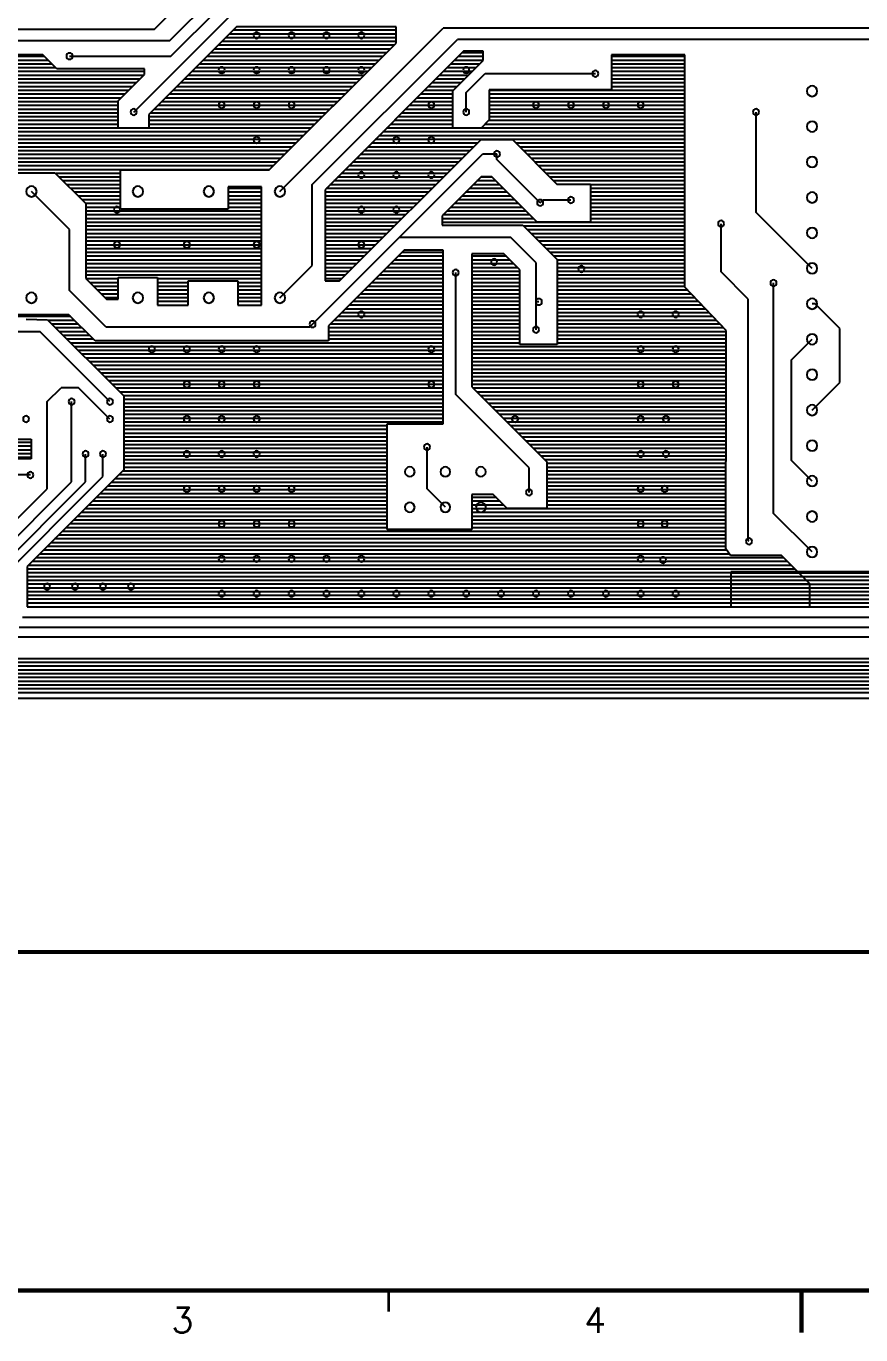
# Model space of a CAD drawing. Extents: x 295 to 953, y 10 to 290.
# Drawn here: x 595.4 to 694, y 9.8 to 164.4 of the extents above; entities that cross this region are included whole.
import ezdxf
from ezdxf.enums import TextEntityAlignment as Align

# ---------------------------------------------------------------- set-up
doc = ezdxf.new("R2010")
doc.units = 0
doc.header["$LTSCALE"] = 5
doc.header["$MEASUREMENT"] = 0
doc.layers.get('0').update_dxf_attribs({"linetype": 'CONTINUOUS', "lineweight": 25})
for name, color, linetype in [('SOLD_GB', 5, 'CONTINUOUS'), ('문자', 4, 'CONTINUOUS'), ('테두리', 3, 'CONTINUOUS')]:
    doc.layers.add(name, color=color, linetype=linetype)
doc.styles.get("Standard").update_dxf_attribs({"font": 'simplex.shx'})

# ---------------------------------------------------------------- blocks, each defined once
blk = doc.blocks.new('C')
at = {"layer": '테두리'}
for points, const_width in [([(15, 285), (15, 15), (405, 15), (405, 285), (15, 285)], 0.5), ([(15, 55), (405, 55)], 0.5), ([(161.25, 12.5), (161.25, 15)], 0.3), ([(210, 10), (210, 15)], 0.5)]:
    blk.add_lwpolyline(points, dxfattribs=dict(at, const_width=const_width))
at = {"layer": '문자'}
for s, p in [('3', (136.88, 11.5)), ('4', (185.62, 11.5))]:
    blk.add_text(s, height=3, dxfattribs=at).set_placement(p, align=Align.MIDDLE)

msp = doc.modelspace()

# ---------------------------------------------------------------- linework, layer by layer
at = {"color": 7}
for centre, radius, start, end in [((622.63, 163.37), 0.367, 0, 180), ((622.63, 163.37), 0.367, 180, 0), ((626.75, 163.37), 0.367, 0, 180), ((626.75, 163.37), 0.367, 180, 0), ((630.88, 163.37), 0.367, 0, 180), ((630.88, 163.37), 0.367, 180, 0), ((635, 163.37), 0.367, 0, 180), ((635, 163.37), 0.367, 180, 0), ((600.52, 160.9), 0.367, 0, 180), ((600.52, 160.9), 0.367, 180, 0), ((618.5, 159.25), 0.367, 0, 180), ((622.63, 159.25), 0.367, 0, 180), ((626.75, 159.25), 0.367, 0, 180), ((630.88, 159.25), 0.367, 0, 180), ((635, 159.25), 0.367, 0, 180), ((647.38, 159.25), 0.367, 0, 180), ((618.5, 159.25), 0.367, 180, 0), ((622.63, 159.25), 0.367, 180, 0), ((626.75, 159.25), 0.367, 180, 0), ((630.88, 159.25), 0.367, 180, 0), ((635, 159.25), 0.367, 180, 0), ((647.38, 159.25), 0.367, 180, 0), ((662.64, 158.84), 0.367, 0, 180), ((662.64, 158.84), 0.367, 180, 0), ((688.23, 156.77), 0.618, 0, 180), ((688.23, 156.77), 0.618, 180, 0), ((618.5, 155.12), 0.367, 0, 180), ((618.5, 155.12), 0.367, 180, 0), ((622.63, 155.12), 0.367, 0, 180), ((622.63, 155.12), 0.367, 180, 0), ((626.75, 155.12), 0.367, 0, 180), ((626.75, 155.12), 0.367, 180, 0), ((643.25, 155.12), 0.367, 0, 180), ((643.25, 155.12), 0.367, 180, 0), ((655.63, 155.12), 0.367, 0, 180), ((655.63, 155.12), 0.367, 180, 0), ((659.75, 155.12), 0.367, 0, 180), ((659.75, 155.12), 0.367, 180, 0), ((663.88, 155.12), 0.367, 0, 180), ((663.88, 155.12), 0.367, 180, 0), ((668, 155.12), 0.367, 0, 180), ((668, 155.12), 0.367, 180, 0), ((608.11, 154.3), 0.367, 0, 180), ((608.11, 154.3), 0.367, 180, 0), ((647.38, 154.3), 0.367, 0, 180), ((647.38, 154.3), 0.367, 180, 0), ((681.62, 154.3), 0.367, 0, 180), ((681.62, 154.3), 0.367, 180, 0), ((688.23, 152.58), 0.618, 0, 180), ((688.23, 152.58), 0.618, 180, 0), ((622.63, 151), 0.367, 0, 180), ((622.63, 151), 0.367, 180, 0), ((639.13, 151), 0.367, 0, 180), ((639.13, 151), 0.367, 180, 0), ((643.25, 151), 0.367, 0, 180), ((643.25, 151), 0.367, 180, 0), ((651.01, 149.35), 0.367, 0, 180), ((651.01, 149.35), 0.367, 180, 0), ((688.23, 148.39), 0.618, 0, 180), ((635, 146.87), 0.367, 0, 180), ((639.13, 146.87), 0.367, 0, 180), ((643.25, 146.87), 0.367, 0, 180), ((688.23, 148.39), 0.618, 180, 0), ((596.03, 144.91), 0.618, 0, 180), ((608.6, 144.91), 0.618, 0, 180), ((616.98, 144.91), 0.618, 0, 180), ((625.37, 144.91), 0.618, 0, 180), ((635, 146.87), 0.367, 180, 0), ((639.13, 146.87), 0.367, 180, 0), ((643.25, 146.87), 0.367, 180, 0), ((596.03, 144.91), 0.618, 180, 0), ((608.6, 144.91), 0.618, 180, 0), ((616.98, 144.91), 0.618, 180, 0), ((625.37, 144.91), 0.618, 180, 0), ((656.12, 143.57), 0.367, 0, 180), ((659.75, 143.9), 0.367, 0, 180), ((659.75, 143.9), 0.367, 180, 0), ((688.23, 144.2), 0.618, 0, 180), ((688.23, 144.2), 0.618, 180, 0), ((606.13, 142.75), 0.367, 0, 180), ((606.13, 142.75), 0.367, 180, 0), ((635, 142.75), 0.367, 0, 180), ((635, 142.75), 0.367, 180, 0), ((639.13, 142.75), 0.367, 0, 180), ((639.13, 142.75), 0.367, 180, 0), ((656.12, 143.57), 0.367, 180, 0), ((677.49, 141.1), 0.367, 0, 180), ((677.49, 141.1), 0.367, 180, 0), ((688.23, 140.01), 0.618, 0, 180), ((688.23, 140.01), 0.618, 180, 0), ((606.13, 138.62), 0.367, 0, 180), ((606.13, 138.62), 0.367, 180, 0), ((614.38, 138.62), 0.367, 0, 180), ((614.38, 138.62), 0.367, 180, 0), ((622.63, 138.62), 0.367, 0, 180), ((622.63, 138.62), 0.367, 180, 0), ((635, 138.62), 0.367, 0, 180), ((635, 138.62), 0.367, 180, 0), ((650.68, 136.56), 0.367, 0, 180), ((650.68, 136.56), 0.367, 180, 0), ((688.23, 135.82), 0.618, 0, 180), ((646.14, 135.32), 0.367, 0, 180), ((646.14, 135.32), 0.367, 180, 0), ((660.99, 135.74), 0.367, 0, 180), ((660.99, 135.74), 0.367, 180, 0), ((688.23, 135.82), 0.618, 180, 0), ((683.68, 134.09), 0.367, 0, 180), ((683.68, 134.09), 0.367, 180, 0), ((596.03, 132.34), 0.618, 0, 180), ((596.03, 132.34), 0.618, 180, 0), ((608.6, 132.34), 0.618, 0, 180), ((608.6, 132.34), 0.618, 180, 0), ((616.98, 132.34), 0.618, 0, 180), ((616.98, 132.34), 0.618, 180, 0), ((625.37, 132.34), 0.618, 0, 180), ((625.37, 132.34), 0.618, 180, 0), ((655.96, 131.86), 0.367, 0, 180), ((655.96, 131.86), 0.367, 180, 0), ((688.23, 131.63), 0.618, 0, 180), ((688.23, 131.63), 0.618, 180, 0), ((635, 130.37), 0.367, 0, 180), ((635, 130.37), 0.367, 180, 0), ((668, 130.37), 0.367, 0, 180), ((668, 130.37), 0.367, 180, 0), ((672.13, 130.37), 0.367, 0, 180), ((672.13, 130.37), 0.367, 180, 0), ((629.23, 129.22), 0.367, 0, 180), ((629.23, 129.22), 0.367, 180, 0), ((655.63, 128.56), 0.367, 0, 180), ((655.63, 128.56), 0.367, 180, 0), ((688.23, 127.44), 0.618, 0, 180), ((688.23, 127.44), 0.618, 180, 0), ((610.25, 126.25), 0.367, 0, 180), ((610.25, 126.25), 0.367, 180, 0), ((614.38, 126.25), 0.367, 0, 180), ((614.38, 126.25), 0.367, 180, 0), ((618.5, 126.25), 0.367, 0, 180), ((618.5, 126.25), 0.367, 180, 0), ((622.63, 126.25), 0.367, 0, 180), ((622.63, 126.25), 0.367, 180, 0), ((643.25, 126.25), 0.367, 0, 180), ((643.25, 126.25), 0.367, 180, 0), ((668, 126.25), 0.367, 0, 180), ((668, 126.25), 0.367, 180, 0), ((672.13, 126.25), 0.367, 0, 180), ((672.13, 126.25), 0.367, 180, 0), ((688.23, 123.25), 0.618, 0, 180), ((614.38, 122.12), 0.367, 0, 180), ((618.5, 122.12), 0.367, 0, 180), ((622.63, 122.12), 0.367, 0, 180), ((643.25, 122.12), 0.367, 0, 180), ((668, 122.12), 0.367, 0, 180), ((672.13, 122.12), 0.367, 0, 180), ((688.23, 123.25), 0.618, 180, 0), ((614.38, 122.12), 0.367, 180, 0), ((618.5, 122.12), 0.367, 180, 0), ((622.63, 122.12), 0.367, 180, 0), ((643.25, 122.12), 0.367, 180, 0), ((668, 122.12), 0.367, 180, 0), ((672.13, 122.12), 0.367, 180, 0), ((600.77, 120.06), 0.367, 0, 180), ((600.77, 120.06), 0.367, 180, 0), ((605.3, 120.06), 0.367, 0, 180), ((605.3, 120.06), 0.367, 180, 0), ((688.23, 119.06), 0.618, 0, 180), ((595.4, 118), 0.367, 0, 180), ((595.4, 118), 0.367, 180, 0), ((605.3, 118), 0.367, 0, 180), ((605.3, 118), 0.367, 180, 0), ((614.38, 118), 0.367, 0, 180), ((614.38, 118), 0.367, 180, 0), ((618.5, 118), 0.367, 0, 180), ((618.5, 118), 0.367, 180, 0), ((622.63, 118), 0.367, 0, 180), ((622.63, 118), 0.367, 180, 0), ((653.15, 118), 0.367, 0, 180), ((653.15, 118), 0.367, 180, 0), ((668, 118), 0.367, 0, 180), ((668, 118), 0.367, 180, 0), ((670.97, 118), 0.367, 0, 180), ((670.97, 118), 0.367, 180, 0), ((688.23, 119.06), 0.618, 180, 0), ((642.76, 114.7), 0.367, 0, 180), ((642.76, 114.7), 0.367, 180, 0), ((688.23, 114.86), 0.618, 0, 180), ((688.23, 114.86), 0.618, 180, 0), ((602.42, 113.87), 0.367, 0, 180), ((602.42, 113.87), 0.367, 180, 0), ((604.48, 113.87), 0.367, 0, 180), ((604.48, 113.87), 0.367, 180, 0), ((614.38, 113.87), 0.367, 0, 180), ((614.38, 113.87), 0.367, 180, 0), ((618.5, 113.87), 0.367, 0, 180), ((618.5, 113.87), 0.367, 180, 0), ((622.63, 113.87), 0.367, 0, 180), ((622.63, 113.87), 0.367, 180, 0), ((668, 113.87), 0.367, 0, 180), ((668, 113.87), 0.367, 180, 0), ((670.97, 113.87), 0.367, 0, 180), ((670.97, 113.87), 0.367, 180, 0), ((595.9, 111.4), 0.367, 0, 180), ((595.9, 111.4), 0.367, 180, 0), ((640.72, 111.77), 0.576, 0, 180), ((640.72, 111.77), 0.576, 180, 0), ((644.92, 111.77), 0.576, 0, 180), ((644.92, 111.77), 0.576, 180, 0), ((649.11, 111.77), 0.576, 0, 180), ((649.11, 111.77), 0.576, 180, 0), ((614.38, 109.75), 0.367, 0, 180), ((618.5, 109.75), 0.367, 0, 180), ((622.63, 109.75), 0.367, 0, 180), ((626.75, 109.75), 0.367, 0, 180), ((668, 109.75), 0.367, 0, 180), ((670.81, 109.75), 0.367, 0, 180), ((688.23, 110.67), 0.618, 0, 180), ((688.23, 110.67), 0.618, 180, 0), ((614.38, 109.75), 0.367, 180, 0), ((618.5, 109.75), 0.367, 180, 0), ((622.63, 109.75), 0.367, 180, 0), ((626.75, 109.75), 0.367, 180, 0), ((654.8, 109.34), 0.367, 0, 180), ((654.8, 109.34), 0.367, 180, 0), ((668, 109.75), 0.367, 180, 0), ((670.81, 109.75), 0.367, 180, 0), ((640.72, 107.58), 0.576, 0, 180), ((640.72, 107.58), 0.576, 180, 0), ((644.92, 107.58), 0.576, 0, 180), ((644.92, 107.58), 0.576, 180, 0), ((649.11, 107.58), 0.576, 0, 180), ((649.11, 107.58), 0.576, 180, 0), ((688.23, 106.48), 0.618, 0, 180), ((618.5, 105.62), 0.367, 0, 180), ((618.5, 105.62), 0.367, 180, 0), ((622.63, 105.62), 0.367, 0, 180), ((622.63, 105.62), 0.367, 180, 0), ((626.75, 105.62), 0.367, 0, 180), ((626.75, 105.62), 0.367, 180, 0), ((668, 105.62), 0.367, 0, 180), ((668, 105.62), 0.367, 180, 0), ((670.81, 105.62), 0.367, 0, 180), ((670.81, 105.62), 0.367, 180, 0), ((688.23, 106.48), 0.618, 180, 0), ((680.79, 103.56), 0.367, 0, 180), ((680.79, 103.56), 0.367, 180, 0), ((688.23, 102.29), 0.618, 0, 180), ((688.23, 102.29), 0.618, 180, 0), ((618.5, 101.5), 0.367, 0, 180), ((618.5, 101.5), 0.367, 180, 0), ((622.63, 101.5), 0.367, 0, 180), ((622.63, 101.5), 0.367, 180, 0), ((626.75, 101.5), 0.367, 0, 180), ((626.75, 101.5), 0.367, 180, 0), ((630.88, 101.5), 0.367, 0, 180), ((630.88, 101.5), 0.367, 180, 0), ((635, 101.5), 0.367, 0, 180), ((635, 101.5), 0.367, 180, 0), ((668, 101.5), 0.367, 0, 180), ((668, 101.5), 0.367, 180, 0), ((670.64, 101.33), 0.367, 0, 180), ((670.64, 101.33), 0.367, 180, 0), ((597.88, 98.2), 0.367, 0, 180), ((597.88, 98.2), 0.367, 180, 0), ((601.18, 98.2), 0.367, 0, 180), ((601.18, 98.2), 0.367, 180, 0), ((604.48, 98.2), 0.367, 0, 180), ((604.48, 98.2), 0.367, 180, 0), ((607.78, 98.2), 0.367, 0, 180), ((607.78, 98.2), 0.367, 180, 0), ((618.5, 97.37), 0.367, 0, 180), ((622.63, 97.37), 0.367, 0, 180), ((626.75, 97.37), 0.367, 0, 180), ((630.88, 97.37), 0.367, 0, 180), ((635, 97.37), 0.367, 0, 180), ((639.13, 97.37), 0.367, 0, 180), ((643.25, 97.37), 0.367, 0, 180), ((647.38, 97.37), 0.367, 0, 180), ((651.5, 97.37), 0.367, 0, 180), ((655.63, 97.37), 0.367, 0, 180), ((659.75, 97.37), 0.367, 0, 180), ((663.88, 97.37), 0.367, 0, 180), ((668, 97.37), 0.367, 0, 180), ((672.13, 97.37), 0.367, 0, 180), ((618.5, 97.37), 0.367, 180, 0), ((622.63, 97.37), 0.367, 180, 0), ((626.75, 97.37), 0.367, 180, 0), ((630.88, 97.37), 0.367, 180, 0), ((635, 97.37), 0.367, 180, 0), ((639.13, 97.37), 0.367, 180, 0), ((643.25, 97.37), 0.367, 180, 0), ((647.38, 97.37), 0.367, 180, 0), ((651.5, 97.37), 0.367, 180, 0), ((655.63, 97.37), 0.367, 180, 0), ((659.75, 97.37), 0.367, 180, 0), ((663.88, 97.37), 0.367, 180, 0), ((668, 97.37), 0.367, 180, 0), ((672.13, 97.37), 0.367, 180, 0)]:
    msp.add_arc(centre, radius, start, end, dxfattribs=at)
at = {"layer": 'SOLD_GB', "color": 7}
for p, q in [((612.36, 162.74), (617.4, 167.78)), ((610.55, 164.08), (612.32, 165.85)), ((612.5, 160.9), (618.15, 166.55)), ((553.49, 164.08), (610.55, 164.08)), ((608.11, 154.3), (619.33, 165.52)), ((620.26, 164.36), (609.88, 153.99)), ((639.09, 164.36), (620.26, 164.36)), ((625.37, 144.91), (644.66, 164.2)), ((639.09, 162.45), (639.09, 164.36)), ((721.96, 164.2), (644.66, 164.2)), ((554.98, 162.74), (612.36, 162.74)), ((639.09, 162.63), (618.52, 162.63)), ((639.09, 163.08), (618.97, 163.08)), ((639.09, 163.52), (619.41, 163.52)), ((639.09, 163.97), (619.86, 163.97)), ((624.09, 147.45), (639.09, 162.45)), ((629.18, 145.72), (646.34, 162.88)), ((720.72, 162.88), (646.34, 162.88)), ((597.36, 161.06), (580.39, 161.06)), ((599.01, 159.41), (597.36, 161.06)), ((600.52, 160.9), (612.5, 160.9)), ((637.94, 161.3), (617.19, 161.3)), ((638.38, 161.74), (617.63, 161.74)), ((638.83, 162.19), (618.08, 162.19)), ((647.07, 161.48), (630.71, 145.12)), ((649.4, 161.3), (646.89, 161.3)), ((649.4, 161.48), (647.07, 161.48)), ((649.4, 160.38), (649.4, 161.48)), ((673.22, 161.06), (664.54, 161.06)), ((664.54, 161.06), (664.54, 156.94)), ((673.22, 133.58), (673.22, 161.06)), ((597.58, 160.85), (580.39, 160.85)), ((598.02, 160.4), (580.39, 160.4)), ((598.47, 159.96), (580.39, 159.96)), ((598.91, 159.51), (580.39, 159.51)), ((609.39, 159.41), (599.01, 159.41)), ((609.39, 158.73), (609.39, 159.41)), ((636.15, 159.51), (615.4, 159.51)), ((636.6, 159.96), (615.85, 159.96)), ((637.04, 160.4), (616.29, 160.4)), ((637.49, 160.85), (616.74, 160.85)), ((648.53, 159.51), (645.1, 159.51)), ((648.97, 159.96), (645.55, 159.96)), ((645.81, 156.8), (649.4, 160.38)), ((649.4, 160.4), (645.99, 160.4)), ((649.4, 160.85), (646.44, 160.85)), ((673.22, 160.85), (664.54, 160.85)), ((673.22, 160.4), (664.54, 160.4)), ((673.22, 159.96), (664.54, 159.96)), ((673.22, 159.51), (664.54, 159.51)), ((609.39, 159.07), (580.39, 159.07)), ((609.27, 158.62), (580.39, 158.62)), ((608.83, 158.18), (580.39, 158.18)), ((606.29, 155.64), (609.39, 158.73)), ((634.82, 158.18), (614.07, 158.18)), ((635.26, 158.62), (614.51, 158.62)), ((635.71, 159.07), (614.96, 159.07)), ((647.19, 158.18), (643.77, 158.18)), ((647.64, 158.62), (644.21, 158.62)), ((648.08, 159.07), (644.66, 159.07)), ((647.38, 156.61), (649.61, 158.84)), ((649.61, 158.84), (662.64, 158.84)), ((673.22, 159.07), (664.54, 159.07)), ((673.22, 158.62), (664.54, 158.62)), ((673.22, 158.18), (664.54, 158.18)), ((608.38, 157.73), (580.39, 157.73)), ((607.94, 157.29), (580.39, 157.29)), ((607.49, 156.84), (580.39, 156.84)), ((607.05, 156.39), (580.39, 156.39)), ((633.03, 156.39), (612.29, 156.39)), ((633.48, 156.84), (612.73, 156.84)), ((633.93, 157.29), (613.18, 157.29)), ((634.37, 157.73), (613.62, 157.73)), ((645.81, 156.39), (641.99, 156.39)), ((645.86, 156.84), (642.43, 156.84)), ((646.3, 157.29), (642.88, 157.29)), ((646.75, 157.73), (643.32, 157.73)), ((645.81, 152.4), (645.81, 156.8)), ((647.38, 154.3), (647.38, 156.61)), ((664.54, 156.94), (650.1, 156.94)), ((650.1, 156.94), (650.1, 153.37)), ((673.22, 156.84), (650.1, 156.84)), ((673.22, 156.39), (650.1, 156.39)), ((673.22, 157.73), (664.54, 157.73)), ((673.22, 157.29), (664.54, 157.29)), ((606.6, 155.95), (580.39, 155.95)), ((606.29, 155.5), (580.39, 155.5)), ((606.29, 155.06), (580.39, 155.06)), ((606.29, 152.4), (606.29, 155.64)), ((631.7, 155.06), (610.95, 155.06)), ((632.14, 155.5), (611.39, 155.5)), ((632.59, 155.95), (611.84, 155.95)), ((645.81, 155.06), (640.65, 155.06)), ((645.81, 155.5), (641.09, 155.5)), ((645.81, 155.95), (641.54, 155.95)), ((673.22, 155.95), (650.1, 155.95)), ((673.22, 155.5), (650.1, 155.5)), ((673.22, 155.06), (650.1, 155.06)), ((606.29, 154.61), (580.39, 154.61)), ((606.29, 154.17), (580.39, 154.17)), ((606.29, 153.72), (580.39, 153.72)), ((606.29, 153.28), (580.39, 153.28)), ((609.88, 153.99), (609.88, 152.4)), ((630.36, 153.72), (609.88, 153.72)), ((629.92, 153.28), (609.88, 153.28)), ((630.81, 154.17), (610.06, 154.17)), ((631.25, 154.61), (610.5, 154.61)), ((645.81, 153.28), (638.87, 153.28)), ((645.81, 153.72), (639.31, 153.72)), ((645.81, 154.17), (639.76, 154.17)), ((645.81, 154.61), (640.2, 154.61)), ((650.1, 153.37), (649.13, 152.4)), ((673.22, 153.28), (650, 153.28)), ((673.22, 154.61), (650.1, 154.61)), ((673.22, 154.17), (650.1, 154.17)), ((673.22, 153.72), (650.1, 153.72)), ((681.62, 142.44), (681.62, 154.3)), ((606.29, 152.83), (580.39, 152.83)), ((629.03, 152.39), (580.39, 152.39)), ((628.58, 151.94), (580.39, 151.94)), ((609.88, 152.4), (606.29, 152.4)), ((629.47, 152.83), (609.88, 152.83)), ((673.22, 151.94), (637.53, 151.94)), ((673.22, 152.39), (637.98, 152.39)), ((645.81, 152.83), (638.42, 152.83)), ((649.13, 152.4), (645.81, 152.4)), ((673.22, 152.83), (649.56, 152.83)), ((628.13, 151.49), (580.39, 151.49)), ((627.69, 151.05), (580.39, 151.05)), ((627.24, 150.6), (580.39, 150.6)), ((626.8, 150.16), (580.39, 150.16)), ((632.43, 134.33), (649.13, 151.04)), ((648.25, 150.16), (635.75, 150.16)), ((648.69, 150.6), (636.19, 150.6)), ((673.22, 151.05), (636.64, 151.05)), ((673.22, 151.49), (637.08, 151.49)), ((649.13, 151.04), (652.84, 151.04)), ((652.84, 151.04), (658.1, 145.78)), ((673.22, 150.6), (653.28, 150.6)), ((673.22, 150.16), (653.73, 150.16)), ((626.35, 149.71), (580.39, 149.71)), ((625.91, 149.27), (580.39, 149.27)), ((625.46, 148.82), (580.39, 148.82)), ((646.91, 148.82), (634.41, 148.82)), ((647.36, 149.27), (634.86, 149.27)), ((647.8, 149.71), (635.3, 149.71)), ((639.46, 139.45), (649.36, 149.35)), ((649.36, 149.35), (651.01, 149.35)), ((651.01, 148.69), (651.01, 149.35)), ((656.12, 143.57), (651.01, 148.69)), ((673.22, 149.71), (654.17, 149.71)), ((673.22, 149.27), (654.62, 149.27)), ((673.22, 148.82), (655.06, 148.82)), ((625.02, 148.38), (580.39, 148.38)), ((624.57, 147.93), (580.39, 147.93)), ((624.12, 147.48), (580.39, 147.48)), ((593.92, 147.12), (598.81, 147.12)), ((598.81, 147.12), (602.46, 143.47)), ((606.54, 147.04), (598.89, 147.04)), ((606.54, 142.83), (606.54, 147.45)), ((606.54, 147.45), (624.09, 147.45)), ((645.13, 147.04), (632.63, 147.04)), ((645.57, 147.48), (633.08, 147.48)), ((646.02, 147.93), (633.52, 147.93)), ((646.47, 148.38), (633.97, 148.38)), ((673.22, 148.38), (655.51, 148.38)), ((673.22, 147.93), (655.95, 147.93)), ((673.22, 147.48), (656.4, 147.48)), ((673.22, 147.04), (656.84, 147.04)), ((606.54, 146.59), (599.33, 146.59)), ((606.54, 146.15), (599.78, 146.15)), ((606.54, 145.7), (600.22, 145.7)), ((623.21, 145.47), (619.25, 145.47)), ((619.25, 145.47), (619.25, 142.83)), ((623.21, 131.45), (623.21, 145.47)), ((629.18, 136.15), (629.18, 145.72)), ((643.79, 145.7), (631.29, 145.7)), ((644.24, 146.15), (631.74, 146.15)), ((644.68, 146.59), (632.18, 146.59)), ((649.13, 146.63), (644.53, 142.03)), ((651.33, 145.7), (648.21, 145.7)), ((650.89, 146.15), (648.65, 146.15)), ((650.44, 146.59), (649.1, 146.59)), ((650.41, 146.63), (649.13, 146.63)), ((655.77, 141.26), (650.41, 146.63)), ((673.22, 146.59), (657.29, 146.59)), ((673.22, 146.15), (657.74, 146.15)), ((658.1, 145.78), (662.06, 145.78)), ((662.06, 145.78), (662.06, 141.26)), ((673.22, 145.7), (662.06, 145.7)), ((600.51, 140.43), (596.03, 144.91)), ((606.54, 145.26), (600.67, 145.26)), ((606.54, 144.81), (601.12, 144.81)), ((606.54, 144.37), (601.56, 144.37)), ((606.54, 143.92), (602.01, 143.92)), ((623.21, 145.26), (619.25, 145.26)), ((623.21, 144.81), (619.25, 144.81)), ((623.21, 144.37), (619.25, 144.37)), ((623.21, 143.92), (619.25, 143.92)), ((630.71, 145.12), (630.71, 134.33)), ((642.9, 144.81), (630.71, 144.81)), ((642.46, 144.37), (630.71, 144.37)), ((642.01, 143.92), (630.71, 143.92)), ((643.35, 145.26), (630.85, 145.26)), ((653.12, 143.92), (646.42, 143.92)), ((652.67, 144.37), (646.87, 144.37)), ((652.23, 144.81), (647.31, 144.81)), ((651.78, 145.26), (647.76, 145.26)), ((656.12, 143.57), (656.45, 143.9)), ((656.45, 143.9), (659.75, 143.9)), ((673.22, 145.26), (662.06, 145.26)), ((673.22, 144.81), (662.06, 144.81)), ((673.22, 144.37), (662.06, 144.37)), ((673.22, 143.92), (662.06, 143.92)), ((606.54, 143.48), (602.45, 143.48)), ((602.46, 143.47), (602.46, 134.6)), ((606.54, 143.03), (602.46, 143.03)), ((623.21, 142.58), (602.46, 142.58)), ((619.25, 142.83), (606.54, 142.83)), ((623.21, 143.48), (619.25, 143.48)), ((623.21, 143.03), (619.25, 143.03)), ((641.57, 143.48), (630.71, 143.48)), ((641.12, 143.03), (630.71, 143.03)), ((640.67, 142.58), (630.71, 142.58)), ((654.45, 142.58), (645.09, 142.58)), ((654.01, 143.03), (645.53, 143.03)), ((653.56, 143.48), (645.98, 143.48)), ((673.22, 143.48), (662.06, 143.48)), ((673.22, 143.03), (662.06, 143.03)), ((673.22, 142.58), (662.06, 142.58)), ((688.23, 135.82), (681.62, 142.44)), ((623.21, 142.14), (602.46, 142.14)), ((623.21, 141.69), (602.46, 141.69)), ((623.21, 141.25), (602.46, 141.25)), ((623.21, 140.8), (602.46, 140.8)), ((640.23, 142.14), (630.71, 142.14)), ((639.78, 141.69), (630.71, 141.69)), ((639.34, 141.25), (630.71, 141.25)), ((638.89, 140.8), (630.71, 140.8)), ((644.53, 142.03), (644.53, 140.93)), ((655.34, 141.69), (644.53, 141.69)), ((673.22, 141.25), (644.53, 141.25)), ((644.53, 140.93), (654.08, 140.93)), ((654.9, 142.14), (644.64, 142.14)), ((654.08, 140.93), (658.14, 136.87)), ((673.22, 140.8), (654.21, 140.8)), ((662.06, 141.26), (655.77, 141.26)), ((673.22, 142.14), (662.06, 142.14)), ((673.22, 141.69), (662.06, 141.69)), ((677.49, 135.4), (677.49, 141.1)), ((600.51, 133.19), (600.51, 140.43)), ((623.21, 140.36), (602.46, 140.36)), ((623.21, 139.91), (602.46, 139.91)), ((623.21, 139.47), (602.46, 139.47)), ((629.23, 129.22), (639.46, 139.45)), ((638.45, 140.36), (630.71, 140.36)), ((638, 139.91), (630.71, 139.91)), ((637.56, 139.47), (630.71, 139.47)), ((652.66, 139.45), (639.46, 139.45)), ((655.63, 136.48), (652.66, 139.45)), ((673.22, 140.36), (654.66, 140.36)), ((673.22, 139.91), (655.1, 139.91)), ((673.22, 139.47), (655.55, 139.47)), ((623.21, 139.02), (602.46, 139.02)), ((623.21, 138.57), (602.46, 138.57)), ((623.21, 138.13), (602.46, 138.13)), ((623.21, 137.68), (602.46, 137.68)), ((637.11, 139.02), (630.71, 139.02)), ((636.66, 138.57), (630.71, 138.57)), ((636.22, 138.13), (630.71, 138.13)), ((635.77, 137.68), (630.71, 137.68)), ((640.06, 137.96), (631.13, 129.03)), ((644.66, 137.68), (639.77, 137.68)), ((644.66, 137.96), (640.06, 137.96)), ((644.66, 117.42), (644.66, 137.96)), ((673.22, 139.02), (655.99, 139.02)), ((673.22, 138.57), (656.44, 138.57)), ((673.22, 138.13), (656.89, 138.13)), ((673.22, 137.68), (657.33, 137.68)), ((623.21, 137.24), (602.46, 137.24)), ((623.21, 136.79), (602.46, 136.79)), ((623.21, 136.35), (602.46, 136.35)), ((625.37, 132.34), (629.18, 136.15)), ((635.33, 137.24), (630.71, 137.24)), ((634.88, 136.79), (630.71, 136.79)), ((634.44, 136.35), (630.71, 136.35)), ((644.66, 136.35), (638.44, 136.35)), ((644.66, 136.79), (638.88, 136.79)), ((644.66, 137.24), (639.33, 137.24)), ((651.81, 137.55), (648.04, 137.55)), ((648.04, 137.55), (648.04, 121.82)), ((652.13, 137.24), (648.04, 137.24)), ((652.57, 136.79), (648.04, 136.79)), ((653.02, 136.35), (648.04, 136.35)), ((653.73, 135.63), (651.81, 137.55)), ((655.63, 131.86), (655.63, 136.48)), ((673.22, 137.24), (657.78, 137.24)), ((658.14, 136.87), (658.14, 126.83)), ((673.22, 136.79), (658.14, 136.79)), ((673.22, 136.35), (658.14, 136.35)), ((623.21, 135.9), (602.46, 135.9)), ((623.21, 135.46), (602.46, 135.46)), ((623.21, 135.01), (602.46, 135.01)), ((602.46, 134.6), (604.89, 132.17)), ((606.29, 132.17), (606.29, 134.75)), ((606.29, 134.75), (610.91, 134.75)), ((610.91, 134.75), (610.91, 131.45)), ((633.99, 135.9), (630.71, 135.9)), ((633.55, 135.46), (630.71, 135.46)), ((633.1, 135.01), (630.71, 135.01)), ((644.66, 135.01), (637.1, 135.01)), ((644.66, 135.46), (637.55, 135.46)), ((644.66, 135.9), (637.99, 135.9)), ((646.14, 120.89), (646.14, 135.32)), ((653.46, 135.9), (648.04, 135.9)), ((653.73, 135.46), (648.04, 135.46)), ((653.73, 135.01), (648.04, 135.01)), ((653.73, 126.83), (653.73, 135.63)), ((673.22, 135.9), (658.14, 135.9)), ((673.22, 135.46), (658.14, 135.46)), ((673.22, 135.01), (658.14, 135.01)), ((680.7, 132.19), (677.49, 135.4)), ((604.81, 128.89), (600.51, 133.19)), ((606.29, 134.57), (602.49, 134.57)), ((606.29, 134.12), (602.94, 134.12)), ((606.29, 133.67), (603.38, 133.67)), ((606.29, 133.23), (603.83, 133.23)), ((623.21, 134.57), (610.91, 134.57)), ((614.54, 134.12), (610.91, 134.12)), ((614.54, 133.67), (610.91, 133.67)), ((614.54, 133.23), (610.91, 133.23)), ((614.54, 131.45), (614.54, 134.33)), ((614.54, 134.33), (620.4, 134.33)), ((620.4, 134.33), (620.4, 131.45)), ((623.21, 134.12), (620.4, 134.12)), ((623.21, 133.67), (620.4, 133.67)), ((623.21, 133.23), (620.4, 133.23)), ((632.66, 134.57), (630.71, 134.57)), ((630.71, 134.33), (632.43, 134.33)), ((644.66, 133.23), (635.32, 133.23)), ((644.66, 133.67), (635.76, 133.67)), ((644.66, 134.12), (636.21, 134.12)), ((644.66, 134.57), (636.66, 134.57)), ((653.73, 134.57), (648.04, 134.57)), ((653.73, 134.12), (648.04, 134.12)), ((653.73, 133.67), (648.04, 133.67)), ((653.73, 133.23), (648.04, 133.23)), ((673.22, 134.57), (658.14, 134.57)), ((673.22, 134.12), (658.14, 134.12)), ((673.22, 133.67), (658.14, 133.67)), ((673.55, 133.23), (658.14, 133.23)), ((678.07, 128.46), (673.22, 133.58)), ((683.68, 106.85), (683.68, 134.09)), ((606.29, 132.78), (604.28, 132.78)), ((606.29, 132.34), (604.72, 132.34)), ((604.89, 132.17), (606.29, 132.17)), ((614.54, 132.78), (610.91, 132.78)), ((614.54, 132.34), (610.91, 132.34)), ((614.54, 131.89), (610.91, 131.89)), ((623.21, 132.78), (620.4, 132.78)), ((623.21, 132.34), (620.4, 132.34)), ((623.21, 131.89), (620.4, 131.89)), ((644.66, 131.89), (633.98, 131.89)), ((644.66, 132.34), (634.43, 132.34)), ((644.66, 132.78), (634.87, 132.78)), ((653.73, 132.78), (648.04, 132.78)), ((653.73, 132.34), (648.04, 132.34)), ((653.73, 131.89), (648.04, 131.89)), ((655.96, 131.86), (655.63, 131.86)), ((655.63, 128.56), (655.63, 131.86)), ((673.97, 132.78), (658.14, 132.78)), ((674.39, 132.34), (658.14, 132.34)), ((674.82, 131.89), (658.14, 131.89)), ((680.7, 103.66), (680.7, 132.19)), ((688.61, 131.63), (688.23, 131.63)), ((691.52, 128.72), (688.61, 131.63)), ((600.68, 130.11), (586.98, 130.11)), ((600.46, 130.33), (593.92, 130.33)), ((603.55, 127.24), (600.46, 130.33)), ((610.91, 131.45), (614.54, 131.45)), ((620.4, 131.45), (623.21, 131.45)), ((644.66, 130.11), (632.2, 130.11)), ((644.66, 130.56), (632.65, 130.56)), ((644.66, 131), (633.09, 131)), ((644.66, 131.45), (633.54, 131.45)), ((653.73, 131.45), (648.04, 131.45)), ((653.73, 131), (648.04, 131)), ((653.73, 130.56), (648.04, 130.56)), ((653.73, 130.11), (648.04, 130.11)), ((675.24, 131.45), (658.14, 131.45)), ((675.66, 131), (658.14, 131)), ((676.08, 130.56), (658.14, 130.56)), ((676.5, 130.11), (658.14, 130.11)), ((595.41, 129.8), (597.93, 129.74)), ((597.93, 129.74), (606.94, 120.73)), ((601.13, 129.66), (598.01, 129.66)), ((601.57, 129.22), (598.46, 129.22)), ((602.02, 128.77), (598.9, 128.77)), ((604.81, 128.89), (628.9, 128.89)), ((628.9, 128.89), (629.23, 129.22)), ((631.13, 129.03), (631.13, 127.24)), ((644.66, 128.77), (631.13, 128.77)), ((644.66, 129.22), (631.31, 129.22)), ((644.66, 129.66), (631.76, 129.66)), ((653.73, 129.66), (648.04, 129.66)), ((653.73, 129.22), (648.04, 129.22)), ((653.73, 128.77), (648.04, 128.77)), ((676.93, 129.66), (658.14, 129.66)), ((677.35, 129.22), (658.14, 129.22)), ((677.77, 128.77), (658.14, 128.77)), ((678.07, 112.97), (678.07, 128.46)), ((691.52, 122.34), (691.52, 128.72)), ((597.05, 128.31), (587.15, 128.31)), ((605.3, 120.06), (597.05, 128.31)), ((602.46, 128.33), (599.35, 128.33)), ((602.91, 127.88), (599.79, 127.88)), ((603.35, 127.44), (600.24, 127.44)), ((644.66, 126.99), (600.68, 126.99)), ((631.13, 127.24), (603.55, 127.24)), ((644.66, 128.33), (631.13, 128.33)), ((644.66, 127.88), (631.13, 127.88)), ((644.66, 127.44), (631.13, 127.44)), ((653.73, 128.33), (648.04, 128.33)), ((653.73, 127.88), (648.04, 127.88)), ((653.73, 127.44), (648.04, 127.44)), ((653.73, 126.99), (648.04, 126.99)), ((678.07, 128.33), (658.14, 128.33)), ((678.07, 127.88), (658.14, 127.88)), ((678.07, 127.44), (658.14, 127.44)), ((678.07, 126.99), (658.14, 126.99)), ((685.81, 125.01), (688.23, 127.44)), ((644.66, 126.55), (601.13, 126.55)), ((644.66, 126.1), (601.57, 126.1)), ((644.66, 125.66), (602.02, 125.66)), ((678.07, 126.55), (648.04, 126.55)), ((678.07, 126.1), (648.04, 126.1)), ((678.07, 125.66), (648.04, 125.66)), ((658.14, 126.83), (653.73, 126.83)), ((644.66, 125.21), (602.46, 125.21)), ((644.66, 124.76), (602.91, 124.76)), ((644.66, 124.32), (603.36, 124.32)), ((644.66, 123.87), (603.8, 123.87)), ((678.07, 125.21), (648.04, 125.21)), ((678.07, 124.76), (648.04, 124.76)), ((678.07, 124.32), (648.04, 124.32)), ((678.07, 123.87), (648.04, 123.87)), ((685.81, 113.1), (685.81, 125.01)), ((644.66, 123.43), (604.25, 123.43)), ((644.66, 122.98), (604.69, 122.98)), ((644.66, 122.54), (605.14, 122.54)), ((678.07, 123.43), (648.04, 123.43)), ((678.07, 122.98), (648.04, 122.98)), ((678.07, 122.54), (648.04, 122.54)), ((688.23, 119.06), (691.52, 122.34)), ((597.88, 120.06), (599.53, 121.71)), ((601.59, 121.71), (599.53, 121.71)), ((605.3, 118), (601.59, 121.71)), ((644.66, 122.09), (605.58, 122.09)), ((644.66, 121.65), (606.03, 121.65)), ((644.66, 121.2), (606.47, 121.2)), ((644.66, 120.75), (606.92, 120.75)), ((606.94, 120.73), (606.94, 111.99)), ((654.8, 112.22), (646.14, 120.89)), ((678.07, 122.09), (648.04, 122.09)), ((648.04, 121.82), (656.91, 112.95)), ((678.07, 121.65), (648.21, 121.65)), ((678.07, 121.2), (648.65, 121.2)), ((678.07, 120.75), (649.1, 120.75)), ((597.88, 109.75), (597.88, 120.06)), ((600.77, 110.57), (600.77, 120.06)), ((644.66, 120.31), (606.94, 120.31)), ((644.66, 119.86), (606.94, 119.86)), ((644.66, 119.42), (606.94, 119.42)), ((678.07, 120.31), (649.54, 120.31)), ((678.07, 119.86), (649.99, 119.86)), ((678.07, 119.42), (650.43, 119.42)), ((644.66, 118.97), (606.94, 118.97)), ((644.66, 118.53), (606.94, 118.53)), ((644.66, 118.08), (606.94, 118.08)), ((644.66, 117.64), (606.94, 117.64)), ((678.07, 118.97), (650.88, 118.97)), ((678.07, 118.53), (651.33, 118.53)), ((678.07, 118.08), (651.77, 118.08)), ((678.07, 117.64), (652.22, 117.64)), ((638.06, 117.19), (606.94, 117.19)), ((638.06, 116.75), (606.94, 116.75)), ((638.06, 116.3), (606.94, 116.3)), ((638.06, 104.96), (638.06, 117.42)), ((638.06, 117.42), (644.66, 117.42)), ((678.07, 117.19), (652.66, 117.19)), ((678.07, 116.75), (653.11, 116.75)), ((678.07, 116.3), (653.55, 116.3)), ((595.98, 115.23), (580.31, 115.23)), ((595.98, 114.78), (580.31, 114.78)), ((594.31, 115.61), (595.98, 115.61)), ((595.98, 115.61), (595.98, 113.3)), ((638.06, 115.85), (606.94, 115.85)), ((638.06, 115.41), (606.94, 115.41)), ((638.06, 114.96), (606.94, 114.96)), ((638.06, 114.52), (606.94, 114.52)), ((642.76, 109.74), (642.76, 114.7)), ((678.07, 115.85), (654, 115.85)), ((678.07, 115.41), (654.44, 115.41)), ((678.07, 114.96), (654.89, 114.96)), ((678.07, 114.52), (655.33, 114.52)), ((595.98, 114.34), (580.31, 114.34)), ((595.98, 113.89), (580.31, 113.89)), ((595.98, 113.45), (580.31, 113.45)), ((595.98, 113.3), (582.78, 113.3)), ((602.42, 110.57), (602.42, 113.87)), ((604.48, 111.2), (604.48, 113.87)), ((638.06, 114.07), (606.94, 114.07)), ((638.06, 113.63), (606.94, 113.63)), ((638.06, 113.18), (606.94, 113.18)), ((678.07, 114.07), (655.78, 114.07)), ((678.07, 113.63), (656.23, 113.63)), ((678.07, 113.18), (656.67, 113.18)), ((656.91, 112.95), (656.91, 107.44)), ((678.06, 102.66), (678.06, 112.97)), ((678.06, 112.97), (678.07, 112.97)), ((688.23, 110.67), (685.81, 113.1)), ((595.9, 111.4), (584.35, 111.4)), ((606.94, 111.99), (595.52, 100.57)), ((638.06, 111.4), (606.35, 111.4)), ((638.06, 111.84), (606.79, 111.84)), ((638.06, 112.74), (606.94, 112.74)), ((638.06, 112.29), (606.94, 112.29)), ((654.8, 109.34), (654.8, 112.22)), ((678.06, 112.74), (656.91, 112.74)), ((678.06, 112.29), (656.91, 112.29)), ((678.06, 111.84), (656.91, 111.84)), ((678.06, 111.4), (656.91, 111.4)), ((590.04, 99.85), (600.77, 110.57)), ((590.7, 98.86), (602.42, 110.57)), ((591.15, 97.87), (604.48, 111.2)), ((638.06, 110.06), (605.01, 110.06)), ((638.06, 110.51), (605.46, 110.51)), ((638.06, 110.95), (605.9, 110.95)), ((678.06, 110.95), (656.91, 110.95)), ((678.06, 110.51), (656.91, 110.51)), ((678.06, 110.06), (656.91, 110.06)), ((592.52, 104.39), (597.88, 109.75)), ((638.06, 108.73), (603.68, 108.73)), ((638.06, 109.17), (604.12, 109.17)), ((638.06, 109.62), (604.57, 109.62)), ((644.92, 107.58), (642.76, 109.74)), ((650.58, 109.09), (648.04, 109.09)), ((648.04, 109.09), (648.04, 104.96)), ((650.94, 108.73), (648.04, 108.73)), ((652.23, 107.44), (650.58, 109.09)), ((678.06, 109.62), (656.91, 109.62)), ((678.06, 109.17), (656.91, 109.17)), ((678.06, 108.73), (656.91, 108.73)), ((638.06, 106.94), (601.89, 106.94)), ((638.06, 107.39), (602.34, 107.39)), ((638.06, 107.84), (602.78, 107.84)), ((638.06, 108.28), (603.23, 108.28)), ((651.38, 108.28), (648.04, 108.28)), ((651.83, 107.84), (648.04, 107.84)), ((678.06, 107.39), (648.04, 107.39)), ((678.06, 106.94), (648.04, 106.94)), ((656.91, 107.44), (652.23, 107.44)), ((678.06, 108.28), (656.91, 108.28)), ((678.06, 107.84), (656.91, 107.84)), ((688.23, 102.29), (683.68, 106.85)), ((638.06, 105.61), (600.56, 105.61)), ((638.06, 106.05), (601, 106.05)), ((638.06, 106.5), (601.45, 106.5)), ((678.06, 106.5), (648.04, 106.5)), ((678.06, 106.05), (648.04, 106.05)), ((678.06, 105.61), (648.04, 105.61)), ((678.06, 103.83), (598.77, 103.83)), ((678.06, 104.27), (599.22, 104.27)), ((678.06, 104.72), (599.67, 104.72)), ((638.06, 105.16), (600.11, 105.16)), ((648.04, 104.96), (638.06, 104.96)), ((678.06, 105.16), (648.04, 105.16)), ((680.79, 103.56), (680.7, 103.66)), ((678.18, 102.49), (597.44, 102.49)), ((678.06, 102.93), (597.88, 102.93)), ((678.06, 103.38), (598.33, 103.38)), ((678.6, 101.87), (678.06, 102.66)), ((595.52, 100.57), (595.52, 95.81)), ((685.77, 100.71), (595.66, 100.71)), ((685.32, 101.15), (596.1, 101.15)), ((684.88, 101.6), (596.55, 101.6)), ((678.48, 102.04), (596.99, 102.04)), ((684.61, 101.87), (678.6, 101.87)), ((687.97, 98.51), (684.61, 101.87)), ((686.22, 100.26), (595.52, 100.26)), ((686.66, 99.82), (595.52, 99.82)), ((687.11, 99.37), (595.52, 99.37)), ((715.61, 99.93), (678.65, 99.93)), ((678.65, 99.93), (678.65, 95.81)), ((723.87, 99.8), (678.65, 99.8)), ((723.42, 99.35), (678.65, 99.35)), ((687.55, 98.93), (595.52, 98.93)), ((687.97, 98.48), (595.52, 98.48)), ((687.97, 98.03), (595.52, 98.03)), ((687.97, 97.59), (595.52, 97.59)), ((722.98, 98.91), (678.65, 98.91)), ((722.53, 98.46), (678.65, 98.46)), ((722.09, 98.02), (678.65, 98.02)), ((721.64, 97.57), (678.65, 97.57)), ((687.97, 95.81), (687.97, 98.51)), ((687.97, 97.14), (595.52, 97.14)), ((687.97, 96.7), (595.52, 96.7)), ((687.97, 96.25), (595.52, 96.25)), ((721.19, 97.13), (678.65, 97.13)), ((720.75, 96.68), (678.65, 96.68)), ((720.3, 96.24), (678.65, 96.24)), ((594.99, 94.57), (721.79, 94.57)), ((595.52, 95.81), (687.97, 95.81)), ((678.65, 95.81), (719.88, 95.81)), ((594.58, 93.41), (722.45, 93.41)), ((594.17, 92.26), (722.78, 92.26)), ((505.77, 89.7), (857.18, 89.7)), ((867.73, 89.67), (505.8, 89.67)), ((867.73, 89.22), (506.24, 89.22)), ((867.73, 88.78), (506.69, 88.78)), ((867.73, 88.33), (507.14, 88.33)), ((867.73, 87.89), (507.58, 87.89)), ((867.73, 87.44), (508.03, 87.44)), ((867.73, 87), (508.47, 87)), ((867.73, 86.55), (508.92, 86.55)), ((867.73, 86.1), (509.36, 86.1)), ((867.46, 85.66), (509.81, 85.66)), ((510.43, 85), (868.48, 85))]:
    msp.add_line(p, q, dxfattribs=at)

# ---------------------------------------------------------------- block references
msp.add_blockref('C', (476.98, 0))

doc.saveas('drawing.dxf')
